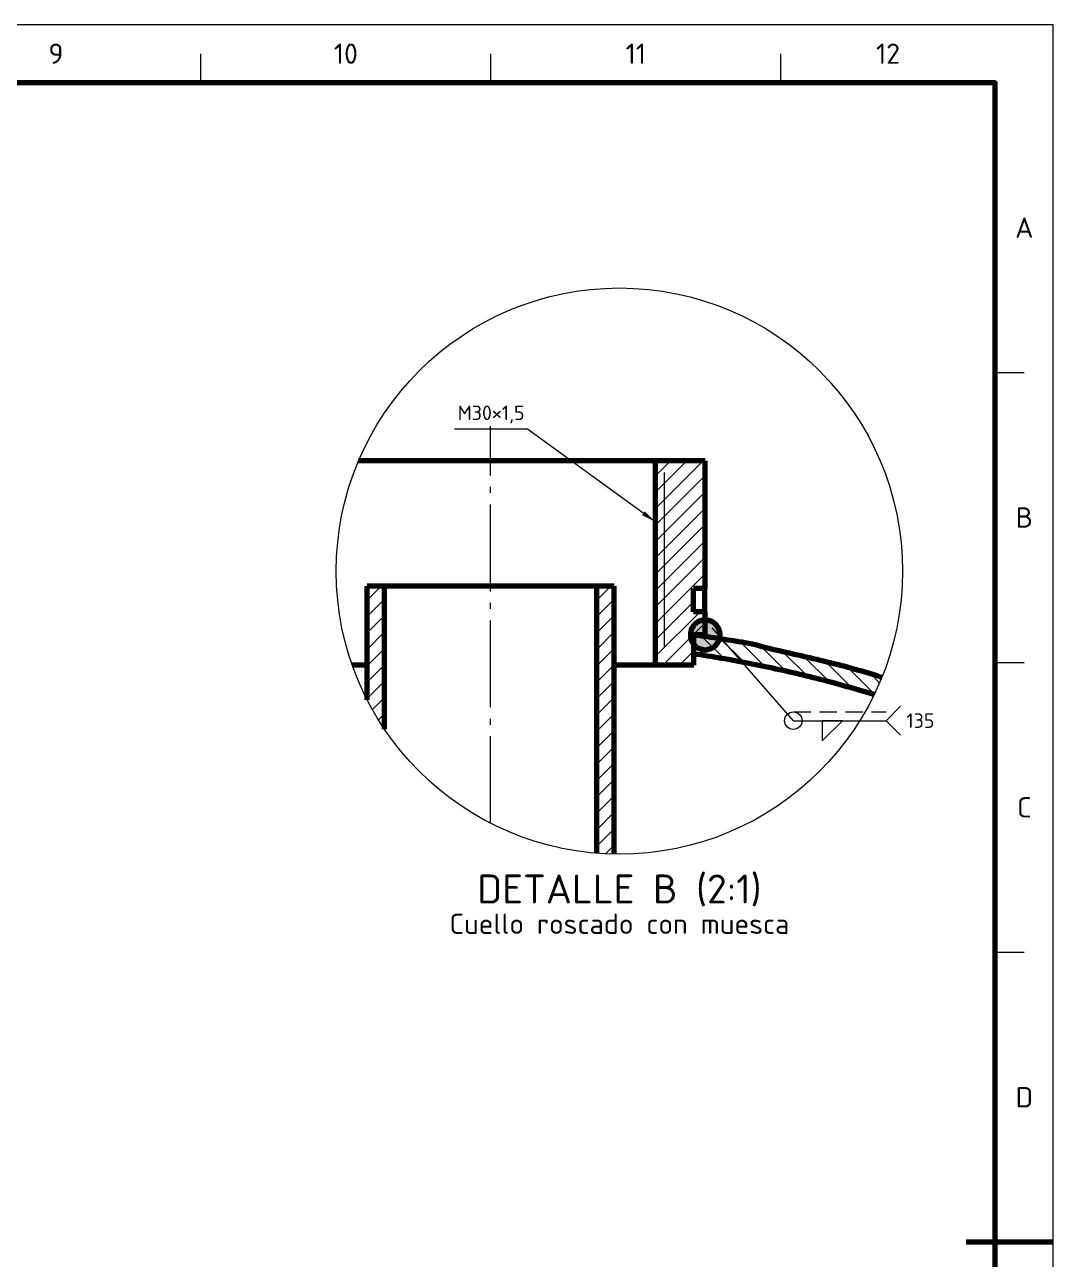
# Model space of a CAD drawing. Header units: millimetres. Extents: x 0 to 2382, y 0 to 420.
# Drawn here: x 1070.6 to 1248, y 207 to 420 of the extents above; entities that cross this region are included whole.
import ezdxf
from ezdxf.enums import TextEntityAlignment as Align

# ---------------------------------------------------------------- set-up
doc = ezdxf.new("R2010")
doc.units = ezdxf.units.MM
doc.linetypes.add('IRAM-F-TRAZO-PUNTO', pattern=[20, 15, -2, 1, -2])
doc.linetypes.add('ISO02-TRAZOS', pattern=[4.5, 3, -1.5])
for name, color, linetype, lineweight in [('01-VISIBLE', 7, 'CONTINUOUS', 70), ('03-EJE', 1, 'IRAM-F-TRAZO-PUNTO', 18), ('05-RAYADO', 8, 'CONTINUOUS', 18), ('06-TEXTO', 7, 'CONTINUOUS', 25), ('07-RECUADRO', 7, 'CONTINUOUS', 70), ('08-FINA', 5, 'CONTINUOUS', 18), ('12-SOLDADURA', 6, 'CONTINUOUS', 18)]:
    doc.layers.add(name, color=color, linetype=linetype, lineweight=lineweight)
doc.styles.add('ISO3098', font='isocpeur.ttf')

msp = doc.modelspace()

# ---------------------------------------------------------------- hatches: boundary and pattern name
at = {"layer": '05-RAYADO'}
h = msp.add_hatch(dxfattribs=at)
h.set_pattern_fill('ANSI31', scale=0.629921)
h.paths.add_polyline_path([(1185.987, 314.75), (1185.987, 309.526), (1179.343, 309.526), (1179.343, 344.75), (1187.967, 344.75), (1187.967, 322.75), (1185.967, 322.75), (1185.967, 318.75), (1187.967, 318.75), (1187.967, 314.75)])
h = msp.add_hatch(dxfattribs=at)
h.set_pattern_fill('ANSI31', scale=0.629921)
h.paths.add_polyline_path([(1129.667, 323.15), (1132.667, 323.15), (1132.667, 298.469), (1132.563, 298.62), (1131.91, 299.624), (1131.281, 300.645), (1130.677, 301.68), (1130.1, 302.73), (1129.667, 303.564)])
h = msp.add_hatch(dxfattribs=at)
h.set_pattern_fill('ANSI31', scale=0.629921)
h.paths.add_polyline_path([(1172.267, 323.15), (1172.267, 276.928), (1171.968, 276.931), (1170.771, 276.975), (1169.574, 277.049), (1169.267, 277.075), (1169.267, 323.15)])
h = msp.add_hatch(color=7, dxfattribs=at)
h.dxf.hatch_style = 1
h.paths.add_polyline_path([(1190.495, 314.35), (1190.401, 313.959), (1190.248, 313.588), (1190.038, 313.245), (1189.777, 312.94), (1189.471, 312.679), (1189.129, 312.469), (1188.758, 312.315), (1188.367, 312.222), (1187.967, 312.19), (1187.566, 312.222), (1187.176, 312.315), (1186.804, 312.469), (1186.462, 312.679), (1186.156, 312.94), (1185.896, 313.245), (1185.686, 313.588), (1185.532, 313.959), (1185.438, 314.35), (1185.407, 314.75), (1185.438, 315.15), (1185.532, 315.541), (1185.686, 315.912), (1185.896, 316.255), (1186.156, 316.56), (1186.462, 316.821), (1186.804, 317.031), (1187.176, 317.185), (1187.566, 317.278), (1187.967, 317.31), (1188.367, 317.278), (1188.758, 317.185), (1189.129, 317.031), (1189.471, 316.821), (1189.777, 316.56), (1190.038, 316.255), (1190.248, 315.912), (1190.401, 315.541), (1190.495, 315.15), (1190.527, 314.75)])
h = msp.add_hatch(dxfattribs=at)
h.set_pattern_fill('ANSI31', scale=0.629921, angle=90)
h.paths.add_polyline_path([(1216.83, 304.569), (1216.447, 304.686), (1216.063, 304.803), (1215.679, 304.918), (1215.295, 305.033), (1214.911, 305.147), (1214.527, 305.26), (1214.142, 305.373), (1213.757, 305.484), (1213.372, 305.595), (1212.986, 305.705), (1212.601, 305.815), (1212.215, 305.923), (1211.829, 306.031), (1211.443, 306.139), (1211.056, 306.245), (1210.669, 306.35), (1210.283, 306.455), (1209.895, 306.559), (1209.508, 306.663), (1209.121, 306.765), (1208.733, 306.867), (1208.345, 306.968), (1207.957, 307.069), (1207.569, 307.168), (1207.18, 307.267), (1206.792, 307.365), (1206.403, 307.463), (1206.014, 307.559), (1205.625, 307.655), (1205.235, 307.75), (1204.846, 307.845), (1204.456, 307.939), (1204.066, 308.032), (1203.676, 308.124), (1203.286, 308.215), (1202.895, 308.306), (1202.505, 308.396), (1202.114, 308.485), (1201.723, 308.574), (1201.332, 308.662), (1200.94, 308.749), (1200.549, 308.835), (1200.157, 308.921), (1199.766, 309.006), (1199.374, 309.09), (1198.982, 309.173), (1198.589, 309.256), (1198.197, 309.338), (1197.805, 309.419), (1197.412, 309.5), (1197.019, 309.58), (1196.626, 309.659), (1196.233, 309.737), (1195.84, 309.815), (1195.446, 309.892), (1195.053, 309.968), (1194.659, 310.044), (1194.265, 310.118), (1193.871, 310.193), (1193.477, 310.266), (1193.083, 310.339), (1192.689, 310.411), (1192.294, 310.482), (1191.9, 310.552), (1191.505, 310.622), (1191.11, 310.691), (1190.715, 310.76), (1190.32, 310.827), (1189.925, 310.894), (1189.53, 310.961), (1189.134, 311.026), (1188.739, 311.091), (1188.343, 311.155), (1187.947, 311.219), (1187.551, 311.282), (1187.155, 311.344), (1186.759, 311.405), (1186.363, 311.466), (1185.967, 311.526), (1185.967, 314.75), (1186.371, 314.69), (1186.776, 314.629), (1187.181, 314.569), (1187.586, 314.508), (1187.99, 314.447), (1188.395, 314.386), (1188.8, 314.325), (1189.204, 314.264), (1189.609, 314.203), (1190.014, 314.141), (1190.418, 314.079), (1190.823, 314.017), (1191.227, 313.955), (1191.632, 313.892), (1192.036, 313.829), (1192.44, 313.765), (1192.845, 313.701), (1193.249, 313.637), (1193.653, 313.571), (1194.056, 313.505), (1194.46, 313.437), (1194.864, 313.368), (1195.267, 313.297), (1195.669, 313.223), (1196.071, 313.145), (1196.471, 313.061), (1196.87, 312.967), (1197.264, 312.859), (1197.657, 312.744), (1198.05, 312.631), (1198.446, 312.526), (1198.843, 312.426), (1199.24, 312.329), (1199.638, 312.234), (1200.037, 312.14), (1200.435, 312.047), (1200.834, 311.955), (1201.233, 311.863), (1201.632, 311.771), (1202.031, 311.68), (1202.43, 311.589), (1202.829, 311.498), (1203.228, 311.407), (1203.627, 311.316), (1204.026, 311.224), (1204.425, 311.133), (1204.823, 311.041), (1205.222, 310.949), (1205.621, 310.857), (1206.019, 310.764), (1206.418, 310.671), (1206.816, 310.577), (1207.215, 310.483), (1207.613, 310.389), (1208.011, 310.294), (1208.409, 310.198), (1208.807, 310.101), (1209.204, 310.004), (1209.601, 309.906), (1209.999, 309.807), (1210.395, 309.707), (1210.792, 309.606), (1211.188, 309.504), (1211.584, 309.4), (1211.98, 309.296), (1212.375, 309.19), (1212.77, 309.083), (1213.165, 308.975), (1213.56, 308.866), (1213.954, 308.756), (1214.347, 308.644), (1214.741, 308.531), (1215.134, 308.417), (1215.527, 308.302), (1215.919, 308.186), (1216.311, 308.068), (1216.703, 307.949), (1217.094, 307.829), (1217.485, 307.708), (1217.875, 307.586), (1218.266, 307.463), (1218.423, 307.413), (1218.283, 307.062), (1217.811, 305.961), (1217.311, 304.871), (1217.121, 304.48)])
at = {"layer": '08-FINA'}
h = msp.add_hatch(color=7, dxfattribs=at)
h.dxf.hatch_style = 1
h.paths.add_polyline_path([(1179.343, 334.25), (1177.556, 336.044), (1177.086, 335.397)])
h = msp.add_hatch(color=7, dxfattribs=at)
h.dxf.hatch_style = 1
h.paths.add_polyline_path([(1189.167, 315.95), (1191.142, 313.028), (1191.801, 313.604)])

# ---------------------------------------------------------------- linework, layer by layer
at = {"layer": '01-VISIBLE'}
for points in [[(1179.343, 344.75), (1178.739, 344.75), (1178.135, 344.75), (1177.531, 344.75), (1176.928, 344.75), (1176.324, 344.75), (1175.72, 344.75), (1175.116, 344.75), (1174.513, 344.75), (1173.909, 344.75), (1173.305, 344.75), (1172.701, 344.75), (1172.098, 344.75), (1171.494, 344.75), (1170.89, 344.75), (1170.286, 344.75), (1169.683, 344.75), (1169.079, 344.75), (1168.475, 344.75), (1167.872, 344.75), (1167.268, 344.75), (1166.664, 344.75), (1166.06, 344.75), (1165.457, 344.75), (1164.853, 344.75), (1164.249, 344.75), (1163.645, 344.75), (1163.042, 344.75), (1162.438, 344.75), (1161.834, 344.75), (1161.23, 344.75), (1160.627, 344.75), (1160.023, 344.75), (1159.419, 344.75), (1158.815, 344.75), (1158.212, 344.75), (1157.608, 344.75), (1157.004, 344.75), (1156.4, 344.75), (1155.797, 344.75), (1155.193, 344.75), (1154.589, 344.75), (1153.985, 344.75), (1153.382, 344.75), (1152.778, 344.75), (1152.174, 344.75), (1151.57, 344.75), (1150.967, 344.75), (1150.363, 344.75), (1149.759, 344.75), (1149.155, 344.75), (1148.552, 344.75), (1147.948, 344.75), (1147.344, 344.75), (1146.74, 344.75), (1146.137, 344.75), (1145.533, 344.75), (1144.929, 344.75), (1144.325, 344.75), (1143.722, 344.75), (1143.118, 344.75), (1142.514, 344.75), (1141.91, 344.75), (1141.307, 344.75), (1140.703, 344.75), (1140.099, 344.75), (1139.496, 344.75), (1138.892, 344.75), (1138.288, 344.75), (1137.684, 344.75), (1137.081, 344.75), (1136.477, 344.75), (1135.873, 344.75), (1135.269, 344.75), (1134.666, 344.75), (1134.062, 344.75), (1133.458, 344.75), (1132.854, 344.75), (1132.251, 344.75), (1131.647, 344.75), (1131.043, 344.75), (1130.439, 344.75), (1129.836, 344.75), (1129.232, 344.75), (1128.628, 344.75), (1128.184, 344.75)], [(1187.967, 344.75), (1179.343, 344.75)], [(1179.343, 344.75), (1179.343, 309.526)], [(1187.967, 322.75), (1187.967, 344.75)], [(1129.667, 303.564), (1129.667, 323.15)], [(1132.667, 323.15), (1129.667, 323.15)], [(1169.267, 323.15), (1168.667, 323.15), (1168.067, 323.15), (1167.467, 323.15), (1166.867, 323.15), (1166.267, 323.15), (1165.667, 323.15), (1165.067, 323.15), (1164.467, 323.15), (1163.867, 323.15), (1163.267, 323.15), (1162.667, 323.15), (1162.067, 323.15), (1161.467, 323.15), (1160.867, 323.15), (1160.267, 323.15), (1159.667, 323.15), (1159.067, 323.15), (1158.467, 323.15), (1157.867, 323.15), (1157.267, 323.15), (1156.667, 323.15), (1156.067, 323.15), (1155.467, 323.15), (1154.867, 323.15), (1154.267, 323.15), (1153.667, 323.15), (1153.067, 323.15), (1152.467, 323.15), (1151.867, 323.15), (1151.267, 323.15), (1150.667, 323.15), (1150.067, 323.15), (1149.467, 323.15), (1148.867, 323.15), (1148.267, 323.15), (1147.667, 323.15), (1147.067, 323.15), (1146.467, 323.15), (1145.867, 323.15), (1145.267, 323.15), (1144.667, 323.15), (1144.067, 323.15), (1143.467, 323.15), (1142.867, 323.15), (1142.267, 323.15), (1141.667, 323.15), (1141.067, 323.15), (1140.467, 323.15), (1139.867, 323.15), (1139.267, 323.15), (1138.667, 323.15), (1138.067, 323.15), (1137.467, 323.15), (1136.867, 323.15), (1136.267, 323.15), (1135.667, 323.15), (1135.067, 323.15), (1134.467, 323.15), (1133.867, 323.15), (1133.267, 323.15), (1132.667, 323.15)], [(1132.667, 298.469), (1132.667, 323.15)], [(1172.267, 323.15), (1169.267, 323.15)], [(1169.267, 277.075), (1169.267, 323.15)], [(1172.267, 276.928), (1172.267, 323.15)], [(1185.967, 318.75), (1185.967, 322.75)], [(1187.967, 322.75), (1185.967, 322.75)], [(1187.913, 318.75), (1187.913, 322.75)], [(1187.967, 317.31), (1187.766, 317.302), (1187.566, 317.278), (1187.369, 317.239), (1187.176, 317.185), (1186.987, 317.115), (1186.804, 317.031), (1186.629, 316.933), (1186.462, 316.821), (1186.304, 316.697), (1186.156, 316.56), (1186.02, 316.413), (1185.896, 316.255), (1185.784, 316.088), (1185.686, 315.912), (1185.602, 315.73), (1185.532, 315.541), (1185.477, 315.348), (1185.438, 315.15), (1185.415, 314.951), (1185.407, 314.75), (1185.415, 314.549), (1185.438, 314.35), (1185.477, 314.152), (1185.532, 313.959), (1185.602, 313.77), (1185.686, 313.588), (1185.784, 313.412), (1185.896, 313.245), (1186.02, 313.087), (1186.156, 312.94), (1186.304, 312.803), (1186.462, 312.679), (1186.629, 312.567), (1186.804, 312.469), (1186.987, 312.385), (1187.176, 312.315), (1187.369, 312.261), (1187.566, 312.222), (1187.766, 312.198), (1187.967, 312.19)], [(1187.967, 318.75), (1185.967, 318.75)], [(1187.967, 314.75), (1187.967, 318.75)], [(1190.527, 314.75), (1190.519, 314.951), (1190.495, 315.15), (1190.456, 315.348), (1190.401, 315.541), (1190.332, 315.73), (1190.248, 315.912), (1190.149, 316.088), (1190.038, 316.255), (1189.913, 316.413), (1189.777, 316.56), (1189.629, 316.697), (1189.471, 316.821), (1189.304, 316.933), (1189.129, 317.031), (1188.946, 317.115), (1188.758, 317.185), (1188.564, 317.239), (1188.367, 317.278), (1188.168, 317.302), (1187.967, 317.31)], [(1218.423, 307.413), (1218.22, 307.477), (1217.646, 307.658), (1217.071, 307.836), (1216.495, 308.012), (1215.919, 308.186), (1215.342, 308.357), (1214.764, 308.525), (1214.185, 308.69), (1213.606, 308.853), (1213.026, 309.014), (1212.445, 309.172), (1211.864, 309.327), (1211.281, 309.48), (1210.699, 309.63), (1210.115, 309.778), (1209.531, 309.923), (1208.947, 310.067), (1208.362, 310.209), (1207.777, 310.35), (1207.191, 310.489), (1206.606, 310.627), (1206.019, 310.764), (1205.433, 310.9), (1204.847, 311.036), (1204.26, 311.17), (1203.674, 311.305), (1203.087, 311.439), (1202.5, 311.573), (1201.913, 311.707), (1201.327, 311.841), (1200.74, 311.976), (1200.154, 312.112), (1199.568, 312.25), (1198.983, 312.391), (1198.399, 312.538), (1197.819, 312.696), (1197.241, 312.866), (1196.659, 313.018), (1196.071, 313.145), (1195.48, 313.259), (1194.887, 313.364), (1194.294, 313.465), (1193.7, 313.564), (1193.106, 313.66), (1192.512, 313.754), (1191.917, 313.848), (1191.322, 313.94), (1190.728, 314.032), (1190.133, 314.123), (1189.538, 314.213), (1188.943, 314.304), (1188.348, 314.393), (1187.752, 314.483), (1187.157, 314.572), (1186.562, 314.661), (1185.967, 314.75)], [(1185.967, 314.75), (1185.967, 311.526)], [(1185.987, 309.526), (1185.987, 314.75)], [(1187.967, 314.75), (1185.987, 314.75)], [(1187.967, 312.19), (1188.168, 312.198), (1188.367, 312.222), (1188.564, 312.261), (1188.758, 312.315), (1188.946, 312.385), (1189.129, 312.469), (1189.304, 312.567), (1189.471, 312.679), (1189.629, 312.803), (1189.777, 312.94), (1189.913, 313.087), (1190.038, 313.245), (1190.149, 313.412), (1190.248, 313.588), (1190.332, 313.77), (1190.401, 313.959), (1190.456, 314.152), (1190.495, 314.35), (1190.519, 314.549), (1190.527, 314.75)], [(1185.967, 311.526), (1186.561, 311.436), (1187.155, 311.344), (1187.749, 311.25), (1188.343, 311.155), (1188.936, 311.059), (1189.53, 310.961), (1190.123, 310.861), (1190.715, 310.76), (1191.308, 310.657), (1191.9, 310.552), (1192.492, 310.446), (1193.083, 310.339), (1193.674, 310.229), (1194.265, 310.118), (1194.856, 310.006), (1195.446, 309.892), (1196.036, 309.776), (1196.626, 309.659), (1197.216, 309.54), (1197.805, 309.419), (1198.393, 309.297), (1198.982, 309.173), (1199.57, 309.048), (1200.157, 308.921), (1200.745, 308.792), (1201.332, 308.662), (1201.918, 308.53), (1202.505, 308.396), (1203.09, 308.261), (1203.676, 308.124), (1204.261, 307.985), (1204.846, 307.845), (1205.43, 307.703), (1206.014, 307.559), (1206.597, 307.414), (1207.18, 307.267), (1207.763, 307.119), (1208.345, 306.968), (1208.927, 306.816), (1209.508, 306.663), (1210.089, 306.508), (1210.669, 306.35), (1211.249, 306.192), (1211.829, 306.031), (1212.408, 305.869), (1212.986, 305.705), (1213.564, 305.54), (1214.142, 305.373), (1214.719, 305.204), (1215.295, 305.033), (1215.871, 304.86), (1216.447, 304.686), (1217.022, 304.51), (1217.121, 304.48)], [(1129.667, 309.526), (1129.023, 309.526), (1128.38, 309.526), (1127.737, 309.526), (1127.11, 309.526)], [(1179.343, 309.526), (1178.699, 309.526), (1178.056, 309.526), (1177.413, 309.526), (1176.77, 309.526), (1176.126, 309.526), (1175.483, 309.526), (1174.84, 309.526), (1174.196, 309.526), (1173.553, 309.526), (1172.91, 309.526), (1172.267, 309.526)], [(1185.987, 309.526), (1179.343, 309.526)]]:
    msp.add_lwpolyline(points, dxfattribs=at)
at = {"layer": '03-EJE'}
msp.add_lwpolyline([(1150.967, 282.257), (1150.967, 350.75)], dxfattribs=at)
at = {"layer": '07-RECUADRO'}
msp.add_line((1248, 210), (1233, 210), dxfattribs=at)
msp.add_lwpolyline([(679, 10), (1238, 10), (1238, 410), (679, 410)], close=True, dxfattribs=at)
at = {"layer": '08-FINA'}
for p, q in [((1101, 410), (1101, 415)), ((1151, 410), (1151, 415)), ((1201, 410), (1201, 415)), ((1238, 360), (1243, 360)), ((1157.343, 350.25), (1144.743, 350.25)), ((1179.343, 334.25), (1157.343, 350.25)), ((1180.967, 312.75), (1180.967, 342.75)), ((1238, 310), (1243, 310)), ((1238, 260), (1243, 260))]:
    msp.add_line(p, q, dxfattribs=at)
msp.add_lwpolyline([(654, 0), (1248, 0), (1248, 420), (654, 420)], close=True, dxfattribs=at)
msp.add_circle((1173.167, 325.75), 48.833, dxfattribs=at)
at = {"layer": '12-SOLDADURA'}
for p, q in [((1203.167, 299.95), (1189.167, 315.95)), ((1219.167, 299.95), (1221.667, 302.45)), ((1203.167, 299.95), (1219.167, 299.95)), ((1219.167, 299.95), (1221.667, 297.45))]:
    msp.add_line(p, q, dxfattribs=at)
at = {"layer": '12-SOLDADURA', "linetype": 'ISO02-TRAZOS'}
msp.add_line((1203.167, 301.45), (1219.167, 301.45), dxfattribs=at)
at = {"layer": '12-SOLDADURA'}
msp.add_lwpolyline([(1208.167, 299.95), (1208.167, 296.45), (1211.667, 299.95)], close=True, dxfattribs=at)
msp.add_circle((1203.167, 299.95), 1.5, dxfattribs=at)

# ---------------------------------------------------------------- texts
at = {"layer": '06-TEXTO', "style": 'ISO3098'}
for s, height, p in [('9', 3.5, (1076, 415)), ('10', 3.5, (1126, 415)), ('11', 3.5, (1176, 415)), ('12', 3.5, (1219.5, 415)), ('A', 3.5, (1243, 385)), ('B', 3.5, (1243, 335)), ('C', 3.5, (1243, 285)), ('DETALLE B (2:1)', 5, (1173.167, 270.917)), ('Cuello roscado con muesca', 3.5, (1173.167, 264.917)), ('D', 3.5, (1243, 235))]:
    msp.add_text(s, height=height, dxfattribs=at).set_placement(p, align=Align.MIDDLE_CENTER)
msp.add_text('M30×1,5', height=2.5, dxfattribs=at).set_placement((1151.043, 351.05), align=Align.BOTTOM_CENTER)
at = {"layer": '12-SOLDADURA', "style": 'ISO3098'}
msp.add_text('135', height=2.5, dxfattribs=at).set_placement((1222.667, 299.95), align=Align.MIDDLE_LEFT)

doc.saveas('drawing.dxf')
